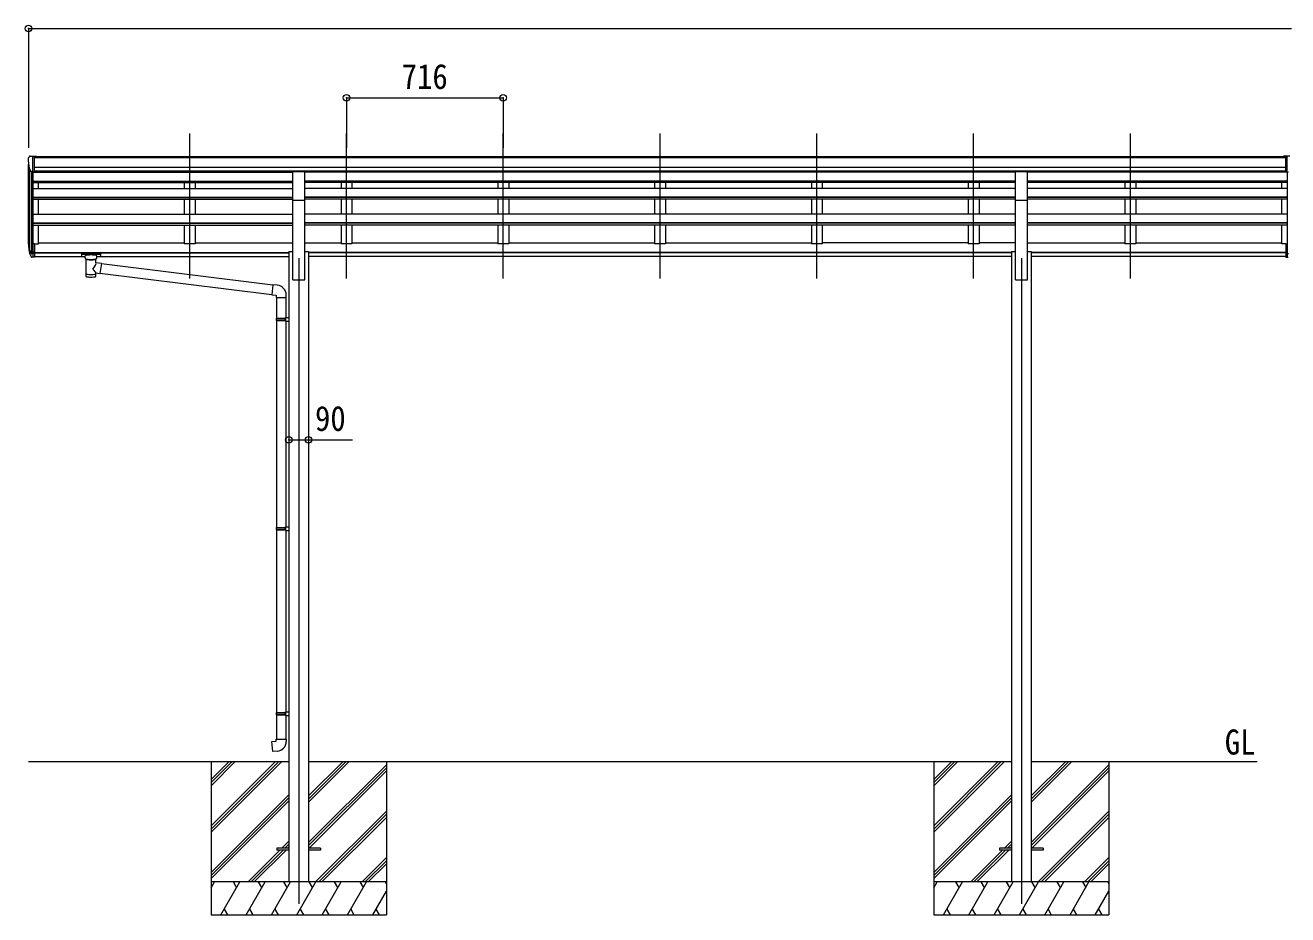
# Model space of a CAD drawing. Units: millimetres at full size, sheet at 1:30. Extents: x -8385 to 8479, y -5853 to 5787.
# Drawn here: x -241 to 5525, y -3045 to 1018 of the extents above; entities that cross this region are included whole.
import ezdxf
from ezdxf.enums import TextEntityAlignment as Align

# ---------------------------------------------------------------- set-up
doc = ezdxf.new("R2010")
doc.units = ezdxf.units.MM
doc.header["$LTSCALE"] = 30
doc.header["$PDMODE"] = 32
doc.header["$PDSIZE"] = 30
for name, color, linetype, lineweight in [('0-0_0', 7, 'Continuous', 9), ('0-1_本体', 4, 'Continuous', 9), ('0-2_部品', 7, 'Continuous', 9), ('0-8_PARTS2', 2, 'Continuous', 9), ('0-A_寸法', 6, 'Continuous', 9)]:
    doc.layers.add(name, color=color, linetype=linetype, lineweight=lineweight)
doc.styles.add('ＭＳ ゴシック', font='')
doc.styles.get('ＭＳ ゴシック').set_extended_font_data('MS Gothic')

msp = doc.modelspace()

# ---------------------------------------------------------------- linework, layer by layer
at = {"layer": '0-0_0'}
for p, q in [((-225.87, -2345.47), (962.93, -2345.47)), ((608.13, -2345.47), (608.13, -3045.47)), ((608.13, -2639.65), (902.31, -2345.47)), ((608.13, -2653.79), (916.45, -2345.47)), ((608.13, -2667.93), (930.6, -2345.47)), ((608.13, -2455.8), (718.46, -2345.47)), ((608.13, -2441.66), (704.32, -2345.47)), ((608.13, -2427.52), (690.18, -2345.47)), ((1053.33, -2531.1), (1238.96, -2345.47)), ((1053.33, -2516.96), (1224.82, -2345.47)), ((1053.33, -2502.82), (1210.68, -2345.47)), ((1053.33, -2345.47), (4262.93, -2345.47)), ((1053.33, -2714.95), (1408.13, -2360.15)), ((1408.13, -2345.47), (1408.13, -3045.47)), ((3908.13, -2345.47), (3908.13, -3045.47)), ((3908.13, -2639.65), (4202.31, -2345.47)), ((3908.13, -2653.79), (4216.45, -2345.47)), ((3908.13, -2667.93), (4230.6, -2345.47)), ((3908.13, -2455.8), (4018.46, -2345.47)), ((3908.13, -2441.66), (4004.32, -2345.47)), ((3908.13, -2427.52), (3990.18, -2345.47)), ((4353.33, -2345.47), (5384.13, -2345.47)), ((4353.33, -2531.1), (4538.96, -2345.47)), ((4353.33, -2516.96), (4524.82, -2345.47)), ((4353.33, -2502.82), (4510.68, -2345.47)), ((4353.33, -2714.95), (4708.13, -2360.15)), ((4708.13, -2345.47), (4708.13, -3045.47)), ((1053.33, -2729.09), (1408.13, -2374.29)), ((1055.59, -2740.97), (1408.13, -2388.44)), ((4353.33, -2729.09), (4708.13, -2374.29)), ((4355.59, -2740.97), (4708.13, -2388.44)), ((608.13, -2851.78), (962.93, -2496.98)), ((608.13, -2865.92), (962.93, -2511.13)), ((608.13, -2880.07), (962.93, -2525.27)), ((3908.13, -2851.78), (4262.93, -2496.98)), ((3908.13, -2865.92), (4262.93, -2511.13)), ((3908.13, -2880.07), (4262.93, -2525.27)), ((1084.94, -2895.47), (1408.13, -2572.28)), ((1099.08, -2895.47), (1408.13, -2586.43)), ((4384.94, -2895.47), (4708.13, -2572.28)), ((4399.08, -2895.47), (4708.13, -2586.43)), ((1113.23, -2895.47), (1408.13, -2600.57)), ((4413.23, -2895.47), (4708.13, -2600.57)), ((931.07, -2740.97), (962.93, -2709.11)), ((4231.07, -2740.97), (4262.93, -2709.11)), ((776.57, -2895.47), (922.07, -2749.97)), ((790.72, -2895.47), (936.22, -2749.97)), ((804.86, -2895.47), (950.36, -2749.97)), ((945.22, -2740.97), (962.93, -2723.26)), ((959.36, -2740.97), (962.93, -2737.4)), ((4076.57, -2895.47), (4222.07, -2749.97)), ((4090.72, -2895.47), (4236.22, -2749.97)), ((4104.86, -2895.47), (4250.36, -2749.97)), ((4245.22, -2740.97), (4262.93, -2723.26)), ((4259.36, -2740.97), (4262.93, -2737.4)), ((1297.07, -2895.47), (1408.13, -2784.41)), ((1311.22, -2895.47), (1408.13, -2798.56)), ((1325.36, -2895.47), (1408.13, -2812.7)), ((4597.07, -2895.47), (4708.13, -2784.41)), ((4611.22, -2895.47), (4708.13, -2798.56)), ((4625.36, -2895.47), (4708.13, -2812.7)), ((1408.13, -2895.47), (608.13, -2895.47)), ((608.13, -2922.98), (624.01, -2895.47)), ((652.88, -3045.47), (739.48, -2895.47)), ((724.48, -2921.45), (709.48, -2895.47)), ((768.35, -3045.47), (854.95, -2895.47)), ((839.95, -2921.45), (824.95, -2895.47)), ((883.82, -3045.47), (970.42, -2895.47)), ((955.42, -2921.45), (940.42, -2895.47)), ((999.29, -3045.47), (1085.89, -2895.47)), ((1070.89, -2921.45), (1055.89, -2895.47)), ((1114.76, -3045.47), (1201.36, -2895.47)), ((1186.36, -2921.45), (1171.36, -2895.47)), ((1230.23, -3045.47), (1316.83, -2895.47)), ((1286.83, -2895.47), (1301.83, -2921.45)), ((1345.7, -3045.47), (1408.13, -2937.33)), ((1402.3, -2895.47), (1408.13, -2905.57)), ((4708.13, -2895.47), (3908.13, -2895.47)), ((3908.13, -2922.98), (3924.01, -2895.47)), ((3952.88, -3045.47), (4039.48, -2895.47)), ((4024.48, -2921.45), (4009.48, -2895.47)), ((4068.35, -3045.47), (4154.95, -2895.47)), ((4139.95, -2921.45), (4124.95, -2895.47)), ((4183.82, -3045.47), (4270.42, -2895.47)), ((4255.42, -2921.45), (4240.42, -2895.47)), ((4299.29, -3045.47), (4385.89, -2895.47)), ((4370.89, -2921.45), (4355.89, -2895.47)), ((4414.76, -3045.47), (4501.36, -2895.47)), ((4486.36, -2921.45), (4471.36, -2895.47)), ((4530.23, -3045.47), (4616.83, -2895.47)), ((4586.83, -2895.47), (4601.83, -2921.45)), ((4645.7, -3045.47), (4708.13, -2937.33)), ((4702.3, -2895.47), (4708.13, -2905.57)), ((608.13, -3045.47), (1408.13, -3045.47)), ((667.88, -3019.49), (682.87, -3045.47)), ((783.35, -3019.49), (798.35, -3045.47)), ((898.82, -3019.49), (913.82, -3045.47)), ((1014.29, -3019.49), (1029.29, -3045.47)), ((1129.76, -3019.49), (1144.76, -3045.47)), ((1245.23, -3019.49), (1260.23, -3045.47)), ((1360.7, -3019.49), (1375.7, -3045.47)), ((3908.13, -3045.47), (4708.13, -3045.47)), ((3967.88, -3019.49), (3982.87, -3045.47)), ((4083.35, -3019.49), (4098.35, -3045.47)), ((4198.82, -3019.49), (4213.82, -3045.47)), ((4314.29, -3019.49), (4329.29, -3045.47)), ((4429.76, -3019.49), (4444.76, -3045.47)), ((4545.23, -3019.49), (4560.23, -3045.47)), ((4660.7, -3019.49), (4675.7, -3045.47))]:
    msp.add_line(p, q, dxfattribs=at)
at = {"layer": '0-1_本体'}
for p, q in [((-199.37, 418.65), (5515.63, 418.65)), ((-199.37, 413.3), (5515.63, 413.3)), ((-225.87, 17.65), (-225.87, 381.9)), ((-221.59, 363.1), (-221.59, -6.61)), ((-211.87, 347.74), (-211.87, -24.61)), ((-205.87, 347.27), (-205.87, 19.82)), ((-205.87, 347.26), (980.63, 347.26)), ((-199.37, 369.77), (5515.63, 369.77)), ((-199.37, 352.1), (5515.63, 352.1)), ((980.63, 349.73), (-199.37, 349.73)), ((485.13, 349.73), (485.13, 347.26)), ((535.13, 349.73), (535.13, 347.26)), ((1035.63, 349.72), (3814.13, 349.61)), ((4280.63, 347.26), (1035.63, 347.26)), ((1201.13, 349.73), (1201.13, 347.26)), ((1251.13, 349.73), (1251.13, 347.26)), ((1917.13, 349.73), (1917.13, 347.26)), ((1967.13, 349.73), (1967.13, 347.26)), ((2633.13, 349.73), (2633.13, 347.26)), ((2683.13, 349.73), (2683.13, 347.26)), ((3349.13, 349.73), (3349.13, 347.26)), ((3399.13, 349.73), (3399.13, 347.26)), ((4280.63, 349.61), (3814.13, 349.61)), ((4065.13, 349.73), (4065.13, 347.26)), ((4115.13, 349.73), (4115.13, 347.26)), ((5515.63, 349.61), (4335.63, 349.61)), ((5522.13, 347.26), (4335.63, 347.26)), ((4781.13, 349.73), (4781.13, 347.26)), ((4831.13, 349.73), (4831.13, 347.26)), ((5522.13, 347.27), (5522.13, 19.82)), ((-205.87, 305.07), (980.63, 305.07)), ((-205.87, 303.67), (980.63, 303.67)), ((-205.87, 299.98), (980.63, 299.98)), ((-180.87, 272.74), (-180.87, 299.98)), ((485.13, 299.98), (485.13, 272.74)), ((535.13, 299.98), (535.13, 272.74)), ((4280.63, 305.07), (1035.63, 305.07)), ((4280.63, 303.67), (1035.63, 303.67)), ((4280.63, 299.98), (1035.63, 299.98)), ((1201.13, 299.98), (1201.13, 272.74)), ((1251.13, 299.98), (1251.13, 272.74)), ((1917.13, 299.98), (1917.13, 272.74)), ((1967.13, 299.98), (1967.13, 272.74)), ((2633.13, 299.98), (2633.13, 272.74)), ((2683.13, 299.98), (2683.13, 272.74)), ((3349.13, 299.98), (3349.13, 272.74)), ((3399.13, 299.98), (3399.13, 272.74)), ((4065.13, 299.98), (4065.13, 272.74)), ((4115.13, 299.98), (4115.13, 272.74)), ((5522.13, 305.07), (4335.63, 305.07)), ((5522.13, 303.67), (4335.63, 303.67)), ((5522.13, 299.98), (4335.63, 299.98)), ((4781.13, 299.98), (4781.13, 272.74)), ((4831.13, 299.98), (4831.13, 272.74)), ((5497.13, 272.74), (5497.13, 299.98)), ((-205.87, 272.74), (980.63, 272.74)), ((-205.87, 232.01), (980.63, 232.01)), ((4280.63, 272.74), (1035.63, 272.74)), ((4280.63, 232.01), (1035.63, 232.01)), ((5522.13, 272.74), (4335.63, 272.74)), ((5522.13, 232.01), (4335.63, 232.01)), ((-205.87, 230.52), (980.63, 230.52)), ((-205.87, 223.71), (980.63, 223.71)), ((-180.87, 154.22), (-180.87, 223.71)), ((485.13, 223.71), (485.13, 154.22)), ((535.13, 223.71), (535.13, 154.22)), ((980.63, -145.47), (980.63, 218.47)), ((4280.63, 230.52), (1035.63, 230.52)), ((4280.63, 223.71), (1035.63, 223.71)), ((1035.63, -145.47), (1035.63, 218.47)), ((1201.13, 223.71), (1201.13, 154.22)), ((1251.13, 223.71), (1251.13, 154.22)), ((1917.13, 223.71), (1917.13, 154.22)), ((1967.13, 223.71), (1967.13, 154.22)), ((2633.13, 223.71), (2633.13, 154.22)), ((2683.13, 223.71), (2683.13, 154.22)), ((3349.13, 223.71), (3349.13, 154.22)), ((3399.13, 223.71), (3399.13, 154.22)), ((4065.13, 223.71), (4065.13, 154.22)), ((4115.13, 223.71), (4115.13, 154.22)), ((4280.63, -145.47), (4280.63, 218.47)), ((5522.13, 230.52), (4335.63, 230.52)), ((5522.13, 223.71), (4335.63, 223.71)), ((4335.63, -145.47), (4335.63, 218.47)), ((4781.13, 223.71), (4781.13, 154.22)), ((4831.13, 223.71), (4831.13, 154.22)), ((5497.13, 154.22), (5497.13, 223.71)), ((-205.87, 154.22), (980.63, 154.22)), ((4280.63, 154.22), (1035.63, 154.22)), ((5522.13, 154.22), (4335.63, 154.22)), ((-205.87, 114.91), (980.63, 114.91)), ((-205.87, 113.43), (980.63, 113.43)), ((-205.87, 103.95), (980.63, 103.95)), ((-180.87, 19), (-180.87, 103.95)), ((485.13, 103.95), (485.13, 19)), ((535.13, 103.95), (535.13, 19)), ((4280.63, 114.91), (1035.63, 114.91)), ((4280.63, 113.43), (1035.63, 113.43)), ((4280.63, 103.95), (1035.63, 103.95)), ((1201.13, 103.95), (1201.13, 19)), ((1251.13, 103.95), (1251.13, 19)), ((1917.13, 103.95), (1917.13, 19)), ((1967.13, 103.95), (1967.13, 19)), ((2633.13, 103.95), (2633.13, 19)), ((2683.13, 103.95), (2683.13, 19)), ((3349.13, 103.95), (3349.13, 19)), ((3399.13, 103.95), (3399.13, 19)), ((4065.13, 103.95), (4065.13, 19)), ((4115.13, 103.95), (4115.13, 19)), ((5522.13, 114.91), (4335.63, 114.91)), ((5522.13, 113.43), (4335.63, 113.43)), ((5522.13, 103.95), (4335.63, 103.95)), ((4781.13, 103.95), (4781.13, 19)), ((4831.13, 103.95), (4831.13, 19)), ((5497.13, 19), (5497.13, 103.95)), ((-199.37, 19), (-180.87, 19)), ((-180.87, 23.8), (485.13, 23.8)), ((535.13, 19), (485.13, 19)), ((535.13, 23.8), (980.63, 23.8)), ((1035.63, 23.8), (1201.13, 23.8)), ((1251.13, 19), (1201.13, 19)), ((1251.13, 23.8), (1917.13, 23.8)), ((1967.13, 19), (1917.13, 19)), ((1967.13, 23.8), (2633.13, 23.8)), ((2683.13, 19), (2633.13, 19)), ((2683.13, 23.8), (3349.13, 23.8)), ((3399.13, 19), (3349.13, 19)), ((4065.13, 23.8), (3399.13, 23.8)), ((4115.13, 19), (4065.13, 19)), ((4280.63, 23.8), (4115.13, 23.8)), ((4335.63, 23.8), (4781.13, 23.8)), ((4831.13, 19), (4781.13, 19)), ((4831.13, 23.8), (5497.13, 23.8)), ((5515.63, 19), (5497.13, 19)), ((-199.37, -20.51), (962.93, -20.51)), ((-199.37, -21.89), (962.93, -21.89)), ((-199.37, -39.07), (32.13, -39.07)), ((86.13, -39.07), (962.93, -39.07)), ((962.93, -15.47), (980.63, -15.47)), ((962.93, -15.47), (962.93, -2895.47)), ((1035.63, -15.47), (1053.33, -15.47)), ((1053.33, -15.47), (1053.33, -2895.47)), ((4262.93, -20.51), (1053.33, -20.51)), ((4262.93, -21.89), (1053.33, -21.89)), ((4262.93, -39.07), (1053.33, -39.07)), ((4262.93, -15.47), (4262.93, -2895.47)), ((4262.93, -15.47), (4280.63, -15.47)), ((4335.63, -15.47), (4353.33, -15.47)), ((4353.33, -15.47), (4353.33, -2895.47)), ((5515.63, -20.51), (4353.33, -20.51)), ((5515.63, -21.89), (4353.33, -21.89)), ((5515.63, -39.07), (4353.33, -39.07)), ((980.63, -145.47), (1035.63, -145.47)), ((4280.63, -145.47), (4335.63, -145.47))]:
    msp.add_line(p, q, dxfattribs=at)
at = {"layer": '0-2_部品'}
for p, q in [((-227.87, 410.88), (-227.87, 410.25)), ((-220.96, 419.68), (-225.03, 413.88)), ((-217.87, 420.25), (-220.2, 420.11)), ((-217.87, 420.25), (-199.37, 420.25)), ((-205.87, 347.27), (-205.87, 420.25)), ((-199.37, 420.25), (-189.37, 420.16)), ((-199.37, 348.27), (-199.37, 420.25)), ((-189.37, 418.65), (-189.37, 420.16)), ((5515.63, 420.25), (5505.63, 420.16)), ((5505.63, 418.65), (5505.63, 420.16)), ((5515.63, 348.27), (5515.63, 420.25)), ((5534.13, 420.25), (5515.63, 420.25)), ((5522.13, 347.27), (5522.13, 420.25)), ((-213.49, 349.08), (-222.77, 365.15)), ((-205.87, 347.27), (-211.08, 347.59)), ((-199.37, 348.27), (-205.87, 348.27)), ((980.63, 350.38), (1035.63, 350.38)), ((980.63, 218.31), (980.63, 350.38)), ((1035.63, 218.31), (1035.63, 350.38)), ((4280.63, 350.38), (4335.63, 350.38)), ((4280.63, 218.31), (4280.63, 350.38)), ((4335.63, 218.31), (4335.63, 350.38)), ((5515.63, 348.27), (5522.13, 348.27)), ((5522.13, 347.27), (5527.34, 347.59)), ((980.63, 218.31), (1035.63, 218.31)), ((4280.63, 218.31), (4335.63, 218.31)), ((-205.87, 19.82), (-205.87, -42.06)), ((-199.37, 19.82), (-205.87, 19.82)), ((-199.37, 19.82), (-199.37, -41.24)), ((5515.63, 19.82), (5515.63, -41.24)), ((5515.63, 19.82), (5522.13, 19.82)), ((5522.13, 19.82), (5522.13, -42.06)), ((-223.48, -6.22), (-213.31, -25.39)), ((-212.3, -24.14), (-222.06, -5.72)), ((-220.89, -23.07), (-213.31, -40.56)), ((-205.87, -24.89), (-211, -24.89)), ((-205.87, -26.89), (-210.71, -26.89)), ((-205.87, -42.06), (-210.71, -42.06)), ((-199.37, -18.49), (-205.87, -18.49)), ((-199.37, -23.89), (-205.87, -23.89)), ((-199.37, -41.24), (-205.87, -41.24)), ((15.63, -26.95), (15.63, -37.71)), ((15.63, -27.14), (15.63, -28.68)), ((17.63, -26.29), (100.63, -26.29)), ((17.63, -28.47), (100.63, -28.47)), ((17.63, -38.38), (32.13, -38.38)), ((32.13, -45.18), (32.13, -34.91)), ((36.23, -49.68), (36.21, -129.98)), ((82.03, -67.26), (82.03, -49.67)), ((86.13, -45.18), (86.13, -34.91)), ((86.13, -38.38), (100.63, -38.38)), ((102.63, -26.95), (102.63, -37.71)), ((5515.63, -18.49), (5522.13, -18.49)), ((5515.63, -23.89), (5522.13, -23.89)), ((5515.63, -41.24), (5522.13, -41.24)), ((5522.13, -24.89), (5527.27, -24.89)), ((5522.13, -26.89), (5526.98, -26.89)), ((5522.13, -42.06), (5526.98, -42.06)), ((107.25, -71.16), (82.03, -67.25)), ((82.05, -129.98), (82.03, -113.35)), ((82.03, -113.6), (100.23, -116.42)), ((107.25, -71.16), (100.23, -116.42)), ((107.25, -71.16), (889.02, -167.96)), ((885.01, -213.79), (100.23, -116.42)), ((909.85, -169.78), (889.02, -167.96)), ((904.93, -225.53), (950.93, -225.53)), ((906.93, -225.53), (906.93, -319.53)), ((948.93, -225.53), (948.93, -316.97)), ((950.93, -225.53), (950.93, -214.61)), ((904.93, -321.53), (905.93, -319.53)), ((904.93, -321.53), (948.93, -321.53)), ((904.93, -321.53), (904.93, -329.53)), ((904.93, -329.53), (948.93, -329.53)), ((904.93, -329.53), (905.93, -331.53)), ((905.93, -319.53), (948.93, -319.53)), ((905.93, -331.53), (948.93, -331.53)), ((906.93, -331.53), (906.93, -1275.72)), ((944.45, -321.53), (944.02, -319.53)), ((946.93, -317.03), (962.93, -316.56)), ((946.93, -319.03), (946.93, -317.03)), ((946.93, -319.03), (948.93, -319.03)), ((946.93, -334.03), (946.93, -332.03)), ((946.93, -334.03), (962.93, -334.5)), ((948.93, -334.09), (948.93, -1273.16)), ((962.93, -316.56), (962.93, -334.5)), ((904.93, -1277.72), (905.93, -1275.72)), ((904.93, -1277.72), (948.93, -1277.72)), ((904.93, -1277.72), (904.93, -1285.72)), ((904.93, -1285.72), (948.93, -1285.72)), ((904.93, -1285.72), (905.93, -1287.72)), ((905.93, -1275.72), (948.93, -1275.72)), ((905.93, -1287.72), (948.93, -1287.72)), ((906.93, -1287.72), (906.93, -2120.88)), ((944.45, -1277.72), (944.02, -1275.72)), ((946.93, -1273.22), (962.93, -1272.75)), ((946.93, -1275.22), (946.93, -1273.22)), ((946.93, -1275.22), (948.93, -1275.22)), ((946.93, -1290.22), (946.93, -1288.22)), ((946.93, -1290.22), (962.93, -1290.69)), ((948.93, -1290.28), (948.93, -2118.32)), ((962.93, -1272.75), (962.93, -1290.69)), ((904.93, -2122.88), (905.93, -2120.88)), ((904.93, -2122.88), (948.93, -2122.88)), ((904.93, -2122.88), (904.93, -2130.88)), ((904.93, -2130.88), (948.93, -2130.88)), ((904.93, -2130.88), (905.93, -2132.88)), ((905.93, -2120.88), (948.93, -2120.88)), ((905.93, -2132.88), (948.93, -2132.88)), ((906.93, -2132.88), (906.93, -2242.88)), ((944.45, -2122.88), (944.02, -2120.88)), ((946.93, -2118.38), (962.93, -2117.91)), ((946.93, -2120.38), (946.93, -2118.38)), ((946.93, -2120.38), (948.93, -2120.38)), ((962.93, -2117.91), (962.93, -2135.85)), ((946.93, -2135.38), (946.93, -2133.38)), ((946.93, -2135.38), (962.93, -2135.85)), ((948.93, -2135.44), (948.93, -2242.88)), ((904.93, -2242.88), (950.93, -2242.88)), ((904.93, -2252.88), (904.93, -2242.88)), ((950.93, -2242.88), (950.93, -2253.79))]:
    msp.add_line(p, q, dxfattribs=at)
at = {"layer": '0-2_部品', "color": 4}
for p, q in [((908.13, -2740.97), (908.13, -2749.97)), ((962.93, -2740.97), (908.13, -2740.97)), ((962.93, -2749.97), (908.13, -2749.97)), ((1107.73, -2740.97), (1052.93, -2740.97)), ((4208.13, -2740.97), (4208.13, -2749.97)), ((4262.93, -2740.97), (4208.13, -2740.97)), ((4262.93, -2749.97), (4208.13, -2749.97)), ((4407.73, -2740.97), (4352.93, -2740.97))]:
    msp.add_line(p, q, dxfattribs=at)
at = {"layer": '0-2_部品'}
for points in [[(15.63, -26.95), (15.67, -26.76), (15.75, -26.62), (15.85, -26.53), (15.95, -26.47), (16.07, -26.42), (16.37, -26.36), (16.86, -26.31), (17.4, -26.29), (17.63, -26.29)], [(15.63, -37.71), (15.67, -37.91), (15.75, -38.04), (15.85, -38.14), (15.95, -38.2), (16.07, -38.24), (16.37, -38.31), (16.86, -38.35), (17.4, -38.37), (17.63, -38.38)], [(32.17, -45.13), (32.15, -45.48), (32.39, -46.44), (32.91, -47.32), (33.72, -48.16), (34.83, -48.96), (36.23, -49.68)], [(82.03, -49.67), (82.26, -49.58), (83.62, -48.84), (84.73, -48), (85.49, -47.13), (85.95, -46.23), (86.12, -45.34)], [(100.63, -26.29), (100.98, -26.29), (101.51, -26.32), (101.96, -26.37), (102.27, -26.45), (102.44, -26.54), (102.56, -26.68), (102.62, -26.86), (102.63, -26.95)], [(100.63, -38.38), (100.98, -38.37), (101.51, -38.35), (101.96, -38.3), (102.27, -38.22), (102.44, -38.12), (102.56, -37.98), (102.62, -37.8), (102.63, -37.71)], [(889.02, -167.96), (885.01, -213.79), (904.93, -215.53), (904.93, -225.53)], [(944.45, -321.53), (944.45, -329.53), (944.02, -331.53)], [(946.93, -332.03), (948.93, -332.03), (948.93, -319.03)], [(944.45, -1277.72), (944.45, -1285.72), (944.02, -1287.72)], [(946.93, -1288.22), (948.93, -1288.22), (948.93, -1275.22)], [(944.45, -2122.88), (944.45, -2130.88), (944.02, -2132.88)], [(946.93, -2133.38), (948.93, -2133.38), (948.93, -2120.38)], [(909.85, -2298.62), (889.02, -2300.45), (885.01, -2254.62), (904.93, -2252.88)]]:
    msp.add_lwpolyline(points, dxfattribs=at)
at = {"layer": '0-2_部品', "color": 4}
for points in [[(1107.73, -2740.97), (1107.73, -2749.97), (1052.93, -2749.97)], [(4407.73, -2740.97), (4407.73, -2749.97), (4352.93, -2749.97)]]:
    msp.add_lwpolyline(points, dxfattribs=at)
at = {"layer": '0-2_部品'}
for centre, radius, start, end in [((-224.87, 410.88), 3, 93, 180), ((-25.87, 410.25), 202, 180, 192.90261), ((-220.14, 419.11), 1, 93.5, 145), ((-210.89, 350.58), 3, 210, 266.5), ((-137.21, 15.95), 89.07, 174.49576, 194.41188), ((-137.92, 20.23), 88.05, 177.22392, 197.21071), ((-92.65, 13.01), 133.22, 183.27987, 195.71302), ((-210.71, -23.89), 3, 210, 270), ((-210.71, -39.06), 3, 210, 270), ((-211, -23.39), 1.5, 210, 270), ((905.93, -214.61), 45, 0, 85), ((905.93, -2253.79), 45, 275, 0)]:
    msp.add_arc(centre, radius, start, end, dxfattribs=at)
for centre, major_axis, ratio, start_param, end_param in [((17.63, -28.68), (2, 0), 0.109601, 1.5707963, 3.1415927), ((59.13, -34.91), (27, 0), 0.122176, 6.2831853, 9.424778), ((59.14, -50.14), (-22.91, 0.42), 0.072511, 0.0008029, 1.5715993), ((59.14, -51.76), (-22.91, 0.42), 0.072511, 0.0008029, 1.5715993), ((59.12, -50.14), (22.92, 0.42), 0.07247, 4.71158, 6.2823764), ((59.12, -51.76), (22.92, 0.42), 0.07247, 4.71158, 6.2823764), ((70.13, -45.18), (16, 0), 0.361356, 6.2636979, 6.2831853), ((100.63, -28.68), (2, 0), 0.109601, 0, 1.5707963), ((59.13, -93.8), (-22.81, -26.62), 0.234429, 1.6855472, 3.1268519), ((61.69, -91.15), (20.32, -22.25), 0.045535, 0.0389954, 1.3075346), ((59.13, -129.98), (22.92, 0), 0.101955, 3.1415499, 6.2833984), ((59.13, -117.53), (22.91, 0), 0.122865, 3.1415927, 6.2831853)]:
    msp.add_ellipse(centre, major_axis=major_axis, ratio=ratio, start_param=start_param, end_param=end_param, dxfattribs=at)
at = {"layer": '0-8_PARTS2'}
for p, q in [((510.13, -139.27), (510.13, 523.26)), ((1226.13, -139.27), (1226.13, 523.26)), ((1942.13, -139.27), (1942.13, 523.26)), ((2658.13, -139.27), (2658.13, 523.26)), ((3374.13, -139.27), (3374.13, 523.26)), ((4090.13, -139.27), (4090.13, 523.26)), ((4806.13, -139.27), (4806.13, 523.26)), ((1008.13, -45.47), (1008.13, -2995.47)), ((4308.13, -45.47), (4308.13, -2995.47))]:
    msp.add_line(p, q, dxfattribs=at)
at = {"layer": '0-A_寸法'}
for p, q in [((-225.87, 1002.89), (5542.13, 1002.89)), ((-225.87, 1002.89), (-225.87, 457.26)), ((1226.13, 686.27), (1226.13, 457.26)), ((1226.13, 686.27), (1942.13, 686.27)), ((1942.13, 686.27), (1942.13, 457.26)), ((962.93, -875.65), (1052.93, -875.65)), ((1052.93, -875.65), (1252.93, -875.65))]:
    msp.add_line(p, q, dxfattribs=at)
for p in [(-225.87, 1002.89), (1226.13, 686.27), (1942.13, 686.27), (962.93, -875.65), (1052.93, -875.65)]:
    msp.add_point(p, dxfattribs=at)

# ---------------------------------------------------------------- texts
at = {"layer": '0-0_0', "style": 'ＭＳ ゴシック', "width": 0.9}
msp.add_text('GL', height=114.4, dxfattribs=at).set_placement((5237.09, -2347.91), align=Align.BOTTOM_LEFT)
at = {"layer": '0-A_寸法', "color": 7, "style": 'ＭＳ ゴシック', "width": 0.9}
for s, p in [('716', (1478.38, 692.27)), ('90', (1082.43, -869.65))]:
    msp.add_text(s, height=114.4, dxfattribs=at).set_placement(p, align=Align.BOTTOM_LEFT)

doc.saveas('drawing.dxf')
